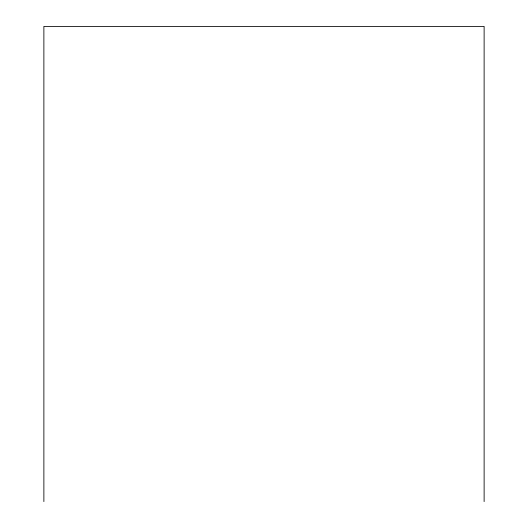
<?xml version="1.0" encoding="UTF-8"?>
<svg xmlns="http://www.w3.org/2000/svg" width="528" height="528" viewBox="0 0 528 528"><rect width="100%" height="100%" fill="white"/><g stroke="black" fill="none" stroke-linecap="round" stroke-linejoin="round"><path stroke-width="0.79" d="M484.123 501.6L484.123 26.4L43.877 26.4L43.877 501.6"/></g></svg>
